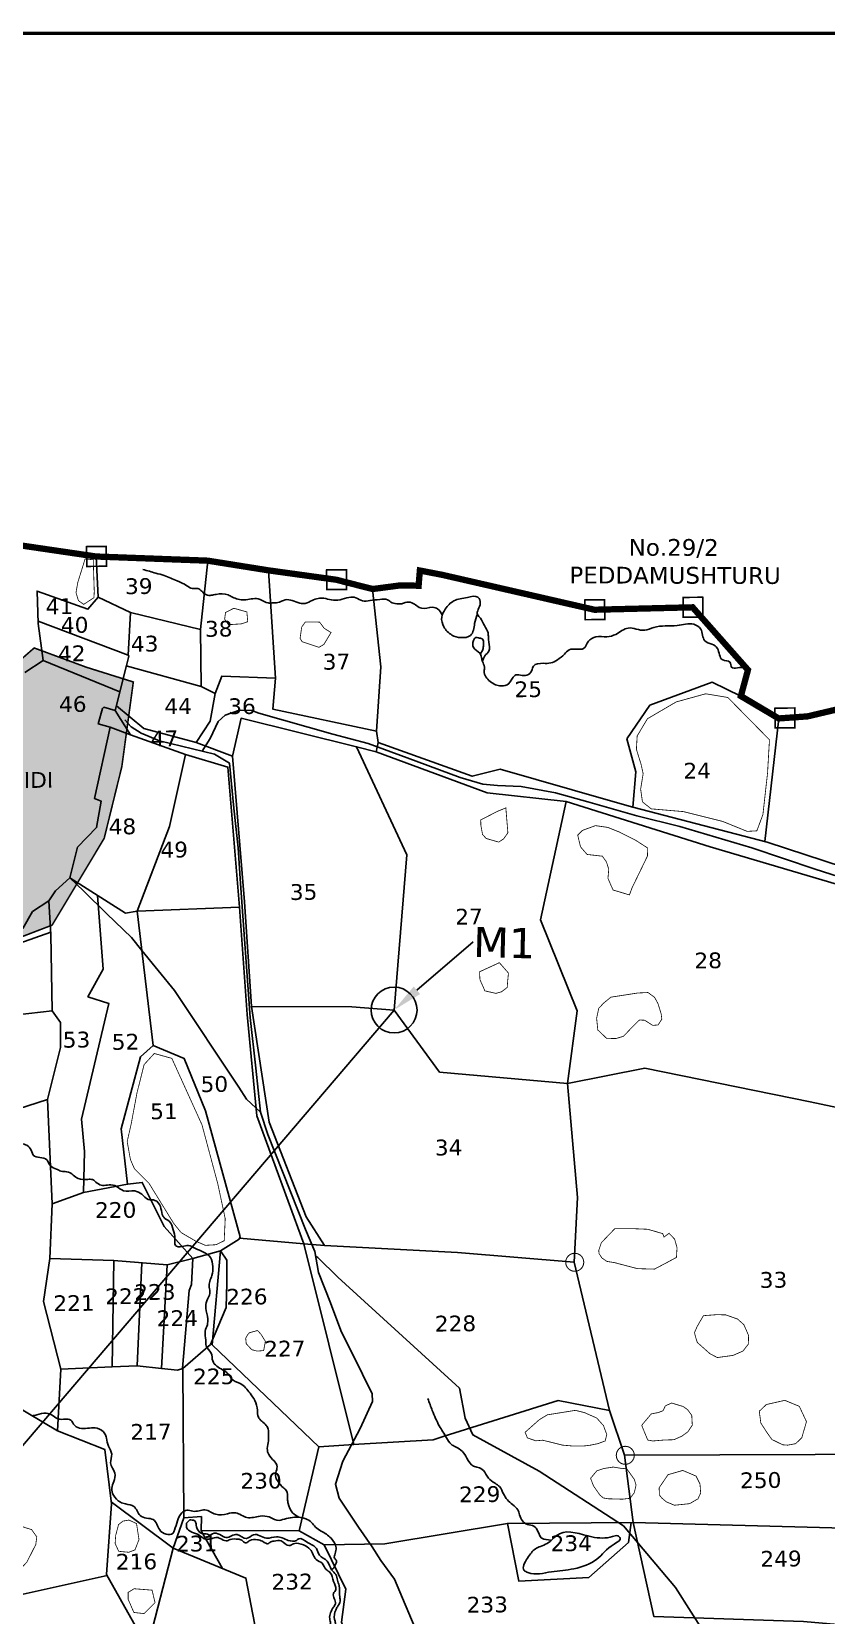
# Model space of a CAD drawing. Header units: inches. Extents: x 738765 to 747376, y 1643863 to 1647570.
# Drawn here: x 743760 to 744769, y 1645306 to 1647317 of the extents above; entities that cross this region are included whole.
import ezdxf
from ezdxf import colors
from ezdxf.entities.mleader import LeaderData, LeaderLine
from ezdxf.enums import TextEntityAlignment as Align
from ezdxf.math import Vec2, Vec3

# ---------------------------------------------------------------- set-up
doc = ezdxf.new("R2010")
doc.units = ezdxf.units.IN
doc.header["$MEASUREMENT"] = 0
doc.linetypes.add('ACAD_ISO02W100', pattern=[15, 12, -3])
doc.linetypes.add('DOT2', pattern=[0.125, 0, -0.125])
for name, color, linetype in [('HILLL', 17, 'Continuous'), ('PLOT', 7, 'Continuous'), ('PLOT NO', 7, 'Continuous'), ('ROADS', 6, 'Continuous'), ('TANKS-STREAM', 4, 'Continuous'), ('VILLAGE', 30, 'Continuous'), ('VILLAGE BOUNDRY', 5, 'Continuous'), ('VILLAGE STONES', 240, 'Continuous')]:
    doc.layers.add(name, color=color, linetype=linetype)
doc.styles.get("Standard").update_dxf_attribs({"font": 'verdana.ttf'})

msp = doc.modelspace()

# ---------------------------------------------------------------- hatches: boundary and pattern name
at = {"layer": 'VILLAGE', "linetype": 'Continuous'}
h = msp.add_hatch(dxfattribs=at)
h.set_pattern_fill('SACNCR', color=256, scale=45.0944824, angle=1.53031993, style=0)
h.paths.add_polyline_path([(743618.1, 1646406.6), (743631.8, 1646245.8), (743669.8, 1646193.4), (743735.3, 1646162.7), (743786.1, 1646182.2), (743852.2, 1646292.4), (743874.6, 1646383.4), (743889.2, 1646490.9), (743829.3, 1646509.7), (743763.3, 1646534.1), (743676.2, 1646458.3)])
h.paths.add_polyline_path([(743679.7, 1646350), (743796.2, 1646351.2), (743795.8, 1646382.5), (743679.4, 1646381.3)], flags=24)
at = {"layer": 'VILLAGE STONES'}
h = msp.add_hatch(color=256, dxfattribs=at)
edge = h.paths.add_edge_path(flags=16)
edge.add_arc((744449.8, 1645754.1), 10.8, 0.6075, 360.6075)
edge = h.paths.add_edge_path()
edge.add_arc((744449.8, 1645754.1), 12.1, 0.6075, 360.6075)
h = msp.add_hatch(color=256, dxfattribs=at)
edge = h.paths.add_edge_path(flags=16)
edge.add_arc((744514, 1645509), 10.8, 0.6075, 360.6075)
edge = h.paths.add_edge_path()
edge.add_arc((744514, 1645509), 12.1, 0.6075, 360.6075)

# ---------------------------------------------------------------- linework, layer by layer
at = {"layer": 'HILLL', "linetype": 'DOT2', "const_width": 1}
for points in [[(743816.4, 1646604.5), (743819.4, 1646594.3), (743826.1, 1646589.4), (743839.2, 1646597.9), (743839.6, 1646605.7), (743838.5, 1646638.4), (743838.3, 1646646.1), (743827.9, 1646647.1), (743824, 1646634.4), (743818.7, 1646617.4), (743816.4, 1646604.5)], [(744019.7, 1646583.7), (744033.4, 1646579.8), (744034.5, 1646567.4), (744026.5, 1646564.7), (744010, 1646563.6), (744005.2, 1646570.6), (744006.3, 1646579.1), (744016.6, 1646584.4), (744019.7, 1646583.7)], [(744103, 1646560.6), (744107.6, 1646567), (744125.8, 1646566.9), (744131.7, 1646559), (744140.3, 1646553.7), (744131.2, 1646538.5), (744124.9, 1646534.9), (744103.6, 1646542), (744101, 1646546.2), (744103, 1646560.6)], [(744534.1, 1646386.2), (744536.7, 1646374.4), (744533.5, 1646354.9), (744535.8, 1646338.7), (744546.9, 1646329.8), (744587.8, 1646326.3), (744637.8, 1646313.8), (744668.8, 1646301.2), (744681.1, 1646301.9), (744688.8, 1646322.6), (744694.7, 1646375.6), (744697.1, 1646417.5), (744644.2, 1646471.2), (744616.1, 1646475.9), (744588.6, 1646468.3), (744578.7, 1646465.6), (744542.1, 1646444.2), (744529.1, 1646422.3), (744528.1, 1646405.4), (744534.1, 1646386.2)], [(744330.4, 1646315.7), (744351.3, 1646326.5), (744362.3, 1646331), (744364.9, 1646299.4), (744359.5, 1646291.7), (744353.2, 1646287.6), (744337.3, 1646292.2), (744332.7, 1646297.3), (744330.6, 1646308.8), (744330.4, 1646315.7)], [(744484.8, 1646269.7), (744465.5, 1646271.9), (744457.1, 1646281.6), (744453.6, 1646296.4), (744459.5, 1646302.4), (744476.1, 1646308.5), (744491.6, 1646306.3), (744506.8, 1646300.2), (744526.5, 1646290.3), (744542.4, 1646280.1), (744542.2, 1646270), (744522.4, 1646229.1), (744519.3, 1646220.5), (744498.4, 1646226.8), (744492, 1646241.6), (744493, 1646253.1), (744490, 1646262.6), (744484.8, 1646269.7)], [(744329.4, 1646113), (744328.9, 1646122.9), (744354.1, 1646134.5), (744365.6, 1646121.3), (744364.6, 1646110.7), (744364, 1646103), (744364, 1646103), (744356.9, 1646097.6), (744349.7, 1646095.5), (744335.7, 1646098.7), (744329.4, 1646113)], [(744495.7, 1646090.7), (744518.3, 1646094.2), (744529.9, 1646096), (744542.8, 1646096.6), (744551.2, 1646090.5), (744555.6, 1646082.4), (744559.6, 1646069.3), (744560.4, 1646062.8), (744555.7, 1646055.4), (744548.9, 1646054.9), (744538.6, 1646061.4), (744532, 1646061.7), (744524.3, 1646054.3), (744511.7, 1646041), (744502.1, 1646038.2), (744490.6, 1646038.1), (744479.1, 1646049.1), (744477.6, 1646063.8), (744480.2, 1646076.4), (744485.9, 1646082.6), (744495.7, 1646090.7)], [(744004.6, 1645781.4), (744005.9, 1645809.5), (743996.5, 1645853.6), (743976.4, 1645928.6), (743938.1, 1646013), (743915.8, 1646019.2), (743902.9, 1646005.1), (743893.8, 1645969), (743886.5, 1645929.8), (743881.4, 1645907.4), (743885.5, 1645884.6), (743890.7, 1645872.6), (743909.1, 1645854.4), (743931.3, 1645818.3), (743940.7, 1645803.1), (743950, 1645791.7), (743969.4, 1645780.4), (743980.8, 1645775.6), (743994.1, 1645776.4), (744004.6, 1645781.4)], [(744483.6, 1645779), (744500.6, 1645796.7), (744521.1, 1645796.9), (744542.5, 1645796), (744561.5, 1645790.5), (744563.2, 1645786.1), (744569.6, 1645790.9), (744576.7, 1645783.4), (744579.7, 1645772.7), (744579, 1645760.3), (744566.4, 1645753.5), (744551, 1645745.4), (744529.5, 1645746), (744508.9, 1645751.4), (744500.1, 1645753.7), (744490.6, 1645755.2), (744484.3, 1645759.6), (744480.7, 1645765.1), (744480.3, 1645769.1), (744483.6, 1645779)], [(744605.4, 1645672.8), (744613.2, 1645686.3), (744630.3, 1645687.6), (744641.6, 1645687.3), (744656.6, 1645682), (744664.6, 1645674.9), (744670.6, 1645661.1), (744670.3, 1645650.2), (744663.5, 1645641.4), (744650.9, 1645635.9), (744630.9, 1645633.1), (744621.4, 1645638.1), (744609.3, 1645648.9), (744605.5, 1645652.2), (744603.2, 1645659.3), (744601.9, 1645664.9), (744605.4, 1645672.8)], [(744036.6, 1645664.6), (744047, 1645667.5), (744051.6, 1645662.3), (744056.9, 1645653.7), (744055.6, 1645646.7), (744054.7, 1645642), (744046.6, 1645641.3), (744039.6, 1645643.1), (744032.6, 1645650.7), (744031.9, 1645657.6), (744034.3, 1645662), (744036.6, 1645664.6)], [(744386.8, 1645538.3), (744405, 1645554.4), (744415, 1645560.4), (744450.7, 1645566.1), (744462.5, 1645563.1), (744477.8, 1645556.3), (744486.3, 1645546.7), (744490.5, 1645535.3), (744488.5, 1645527.3), (744488.5, 1645527.3), (744479.2, 1645523.8), (744469.9, 1645521.9), (744460.9, 1645520.8), (744448.7, 1645520.7), (744434.5, 1645521.9), (744423.7, 1645524.6), (744408.9, 1645528.2), (744400.4, 1645527.4), (744389.7, 1645531.1), (744386.8, 1645538.3)], [(744536.6, 1645542.7), (744542.5, 1645528.4), (744548.9, 1645527.2), (744563, 1645528.4), (744575.7, 1645528.8), (744586, 1645533.4), (744593.6, 1645539), (744599.1, 1645547.3), (744598.4, 1645559.8), (744593, 1645567.1), (744587.4, 1645571), (744572.8, 1645575.4), (744564.9, 1645571.8), (744562, 1645565.7), (744556, 1645563.3), (744547, 1645561.6), (744534.9, 1645547.2), (744536.6, 1645542.7)], [(744730.5, 1645523.8), (744738.2, 1645531.4), (744744.1, 1645551.7), (744735, 1645571.2), (744716.6, 1645578.8), (744693.2, 1645573.5), (744684.2, 1645565), (744686.1, 1645550.1), (744693.8, 1645538.1), (744700.2, 1645529.1), (744713.8, 1645522.4), (744720.2, 1645521.9), (744730.5, 1645523.8)], [(744469.9, 1645479.8), (744477.9, 1645489.3), (744486.5, 1645492.2), (744498.7, 1645494.1), (744510.8, 1645492.1), (744515.3, 1645492.7), (744525.5, 1645478.4), (744527.7, 1645471.2), (744525.4, 1645461.4), (744520.1, 1645454.4), (744510.5, 1645453.3), (744492.8, 1645453.8), (744486.2, 1645454.8), (744482, 1645458.2), (744473.6, 1645470.2), (744472.1, 1645474.1), (744469.9, 1645479.8)], [(744557, 1645467.8), (744568.3, 1645484.4), (744587, 1645489.8), (744603.9, 1645482.6), (744608.9, 1645472.6), (744609.7, 1645461.2), (744606.4, 1645453.8), (744595.7, 1645447.6), (744576.4, 1645445.6), (744566, 1645450), (744560.7, 1645454.5), (744557.3, 1645458.6), (744557, 1645467.8)], [(743627.6, 1645436.7), (743627.2, 1645431.6), (743638.4, 1645413.8), (743671.1, 1645389.5), (743708.5, 1645354.5), (743713.5, 1645348.1), (743721.1, 1645346.7), (743735.5, 1645354.3), (743753.9, 1645373.2), (743765.3, 1645395.7), (743766.6, 1645405.4), (743760, 1645414.7), (743752.4, 1645417), (743741.2, 1645421.3), (743692.9, 1645420.9), (743671.2, 1645430.9), (743648.3, 1645442.7), (743642.9, 1645445.5), (743630.7, 1645445.5), (743627.6, 1645436.7)], [(743866.8, 1645407.3), (743870.4, 1645421), (743876.1, 1645425.5), (743883.7, 1645426.8), (743893.3, 1645422.3), (743896.4, 1645402), (743891.3, 1645389), (743883.5, 1645385.9), (743870.6, 1645387.1), (743866.1, 1645397.1), (743866.8, 1645407.3)], [(743889.9, 1645309.5), (743902.9, 1645308), (743916.8, 1645321.9), (743913, 1645337.8), (743890.2, 1645339.6), (743882.6, 1645335), (743882.7, 1645326), (743889.9, 1645309.5)]]:
    msp.add_lwpolyline(points, dxfattribs=at)
at = {"layer": 'PLOT', "color": 5, "const_width": 4.23}
msp.add_lwpolyline([(738766.6, 1647314.5), (747349.1, 1647314.5), (747349.1, 1643865.5), (738766.6, 1643865.5)], close=True, dxfattribs=at)
at = {"layer": 'PLOT', "color": 3}
msp.add_lwpolyline([(738766.6, 1647314.5), (747349.1, 1647314.5), (747349.1, 1643865.5), (738766.6, 1643865.5)], close=True, dxfattribs=at)
at = {"layer": 'PLOT'}
for points in [[(743841.9, 1646650.2), (743844.4, 1646598.6), (743831.6, 1646583.2), (743767, 1646606.4), (743768.3, 1646565.2), (743774.6, 1646518), (743751.5, 1646502.9)], [(743782, 1646212.9), (743790.4, 1646225.9), (743808.4, 1646242.2), (743818.4, 1646281.3), (743842.6, 1646306), (743848.5, 1646339.5), (743840, 1646342.8), (743859.7, 1646433.5), (743844.6, 1646437.6), (743849.9, 1646457.3), (743851.6, 1646458.8), (743866.3, 1646454.8), (743880.4, 1646511.7), (743883.7, 1646523.5), (743882.7, 1646524.9), (743885.5, 1646578.9), (743974.4, 1646557.6), (743983.8, 1646644.9)], [(744069.9, 1646495.6), (744060.9, 1646632.6)], [(744198.2, 1646428.6), (744203.6, 1646510.3), (744193.1, 1646608.9)], [(743885.5, 1646578.9), (743844.4, 1646598.6)], [(743882.7, 1646524.9), (743768.2, 1646568)], [(743974.4, 1646557.6), (743975.5, 1646485.1), (743880.3, 1646511.3)], [(743872.2, 1646478.3), (743774.6, 1646518)], [(744015, 1646396.8), (744026.1, 1646444.8), (744172.8, 1646408.6), (744197.4, 1646402.1), (744200.2, 1646413.9), (744198.2, 1646428.6), (744066.5, 1646456.2), (744069.9, 1646495.6), (744001.7, 1646498.3), (743993.2, 1646476.4)], [(744523.5, 1646331.8), (744527.6, 1646377), (744516, 1646418.8), (744545.3, 1646461.5), (744624.2, 1646490.5), (744660.8, 1646473)], [(743975.5, 1646485.1), (743993.2, 1646476.4), (743986.7, 1646441), (743968.8, 1646414), (743902.6, 1646431.7), (743867.7, 1646460.4)], [(743859.7, 1646433.5), (743885.8, 1646423.7), (743866.3, 1646454.8)], [(744691.1, 1646288.5), (744708.8, 1646444.6)], [(743885.8, 1646423.7), (743955.4, 1646399), (744009.3, 1646382.8), (744024.2, 1646205), (744033.8, 1646068.9), (744045.9, 1645940.2), (744105.6, 1645777.6), (744169.4, 1645522.8), (744124.8, 1645519.7), (743989.3, 1645649.3), (743999.7, 1645768.6), (744023.5, 1645783.6), (744025, 1645786.2), (743980.7, 1645946.5), (743953.8, 1646012.9), (743914.4, 1646029.4), (743894.1, 1646200), (743935.2, 1646307.3), (743955.4, 1646399)], [(744105.6, 1645777.6), (744132, 1645775.6), (744108.7, 1645812), (744061.9, 1645932.1), (744039.2, 1646078.7), (744030.4, 1646211.9), (744015, 1646396.8), (743968.8, 1646414)], [(744220.4, 1646074.4), (744236.7, 1646271.5), (744172.8, 1646408.6)], [(744200.2, 1646413.9), (744319.7, 1646371.3), (744355.3, 1646380), (744492.1, 1646340.9), (744523.5, 1646331.8), (744694.3, 1646287.7), (745009.7, 1646184.2)], [(744800.7, 1646228.6), (744621.7, 1646281.4), (744438.8, 1646339.1), (744338.7, 1646350.2), (744197.4, 1646402.1)], [(744132, 1645775.6), (744300.8, 1645766.3), (744449, 1645754.4), (744453.4, 1645836.3), (744440.6, 1645981), (744452.7, 1646073.4), (744406.3, 1646188.7), (744438.8, 1646339.1)], [(743894.1, 1646200), (743879.3, 1646197.4), (743808.4, 1646242.2)], [(743748.8, 1646178), (743761.3, 1646199.3), (743782, 1646212.9), (743784.6, 1646170.3), (743786.2, 1646073.4), (743796.5, 1646058.5), (743796.5, 1646026.7), (743780.3, 1645960.9), (743786.1, 1645828.5), (743783.1, 1645759.1), (743775.2, 1645704.3), (743797.1, 1645618.5), (743792.7, 1645540.2), (743852.8, 1645516.4), (743861.6, 1645447.2), (743855, 1645357.8), (743907.1, 1645264.9)], [(743825.9, 1645842.6), (743827.1, 1645894.7), (743823.2, 1645935.6), (743858.3, 1646082.6), (743831.6, 1646091.2), (743851, 1646126.2), (743843.9, 1646219.8)], [(744024.2, 1646205), (743894.1, 1646200)], [(743784.4, 1646173.4), (743607, 1646110.6)], [(743786.2, 1646073.4), (743711.5, 1646064.7), (743682.6, 1646059.3), (743684.6, 1646035.1), (743648.4, 1646033.6)], [(745207.7, 1645565.7), (744876.2, 1645510.6), (744883, 1645603.1), (744888.1, 1645690.3), (744911.9, 1645826), (744919.2, 1645865.5), (744872.6, 1645931.7), (744748.7, 1645957.7), (744538.7, 1646000.4), (744440.6, 1645981), (744278.1, 1645995.3), (744220.4, 1646074.4), (744166.8, 1646078.3), (744039.2, 1646078.7)], [(743786.1, 1645828.5), (743825.9, 1645842.6), (743882, 1645853.2), (743873.7, 1645923.4), (743898.3, 1646015.1), (743914.4, 1646029.4)], [(743642.1, 1645970.9), (743679.9, 1645928.4), (743780.3, 1645960.9)], [(743586.1, 1645896), (743656.6, 1645826.8), (743635.4, 1645633.7), (743792.7, 1645540.2)], [(743999.7, 1645768.6), (743964.8, 1645758.7), (743928.5, 1645799.4), (743900.6, 1645855.4), (743882, 1645853.2)], [(744105.6, 1645777.6), (744024.2, 1645784.9)], [(743964.8, 1645758.7), (743963.2, 1645726), (743960.1, 1645718.3), (743951.5, 1645619.7), (743952.2, 1645619.1), (743987.1, 1645649.9), (744007.2, 1645696.8), (744008, 1645727.7), (744007.8, 1645756.8), (743999.7, 1645768.6)], [(743783.1, 1645759.1), (743864.4, 1645756.4), (743932.3, 1645750.9), (743964.8, 1645758.7)], [(743862.3, 1645621.4), (743864.5, 1645756.3)], [(743900.1, 1645753.5), (743894.1, 1645622.5)], [(743925, 1645619.1), (743932.3, 1645750.9)], [(744449, 1645754.4), (744494.1, 1645566)], [(743951.9, 1645619.4), (743945.4, 1645617.2), (743925, 1645619.1), (743894.1, 1645622.5), (743862.3, 1645621.4), (743797.1, 1645618.5)], [(743939.6, 1645391.2), (743953.4, 1645429.8), (743952.2, 1645619.1)], [(744099.8, 1645413.2), (744131.7, 1645395.5), (744208.5, 1645396.5), (744364.3, 1645422.6), (744524, 1645423.9), (744513.2, 1645509.3), (744494.1, 1645566), (744428.8, 1645578.5), (744284, 1645533.3), (744270.2, 1645528.7), (744168.2, 1645522.7)], [(743422.4, 1645523.7), (743517.3, 1645448.1), (743620.8, 1645424.6), (743718.5, 1645326), (743855.8, 1645356.3)], [(743975.5, 1645413.2), (744054, 1645413.7), (744099.8, 1645413.2), (744124.8, 1645519.7)], [(744513.2, 1645509.3), (744876.2, 1645510.6)], [(744524, 1645423.9), (744918.7, 1645413.3), (744876.2, 1645510.6)], [(743939.6, 1645391.2), (743861.2, 1645450.1)], [(744002.3, 1645365.4), (743975.5, 1645413.2), (743975.6, 1645431.3), (743953.4, 1645429.8)], [(744521.4, 1645423.9), (744517.9, 1645398.4), (744467.7, 1645353.7), (744378.7, 1645349.4), (744364.3, 1645422.6)], [(744918.7, 1645413.3), (744920.4, 1645409.4), (744914.9, 1645282.7), (744740.5, 1645298), (744550.4, 1645304.2), (744524, 1645423.9)], [(743961.5, 1645253.5), (744049.8, 1645260.9), (744032.1, 1645353.1), (743939.6, 1645391.2), (743907.1, 1645264.9)], [(744132.1, 1645248.4), (744154.4, 1645295), (744153.6, 1645297.1), (744158.9, 1645339.2), (744131.7, 1645395.5)]]:
    msp.add_lwpolyline(points, dxfattribs=at)
at = {"layer": 'PLOT NO'}
for points in [[(743854.8, 1646663), (743855, 1646637.9), (743830, 1646637.6), (743829.7, 1646662.7), (743854.8, 1646663)], [(744159.8, 1646633.4), (744160.1, 1646608.4), (744135, 1646608.1), (744134.7, 1646633.2), (744159.8, 1646633.4)], [(744487.8, 1646595.3), (744488, 1646570.2), (744463, 1646570), (744462.7, 1646595), (744487.8, 1646595.3)], [(744612.3, 1646598.5), (744612.6, 1646573.4), (744587.5, 1646573.1), (744587.3, 1646598.2), (744612.3, 1646598.5)], [(744729.2, 1646457.9), (744729.4, 1646432.8), (744704.4, 1646432.6), (744704.1, 1646457.6), (744729.2, 1646457.9)]]:
    msp.add_lwpolyline(points, dxfattribs=at)
at = {"layer": 'ROADS'}
for points in [[(743976.7, 1646403.1), (743986.6, 1646419.3), (743996.8, 1646440.5), (744005.8, 1646448.6), (744023.9, 1646455.1), (744039.8, 1646454.7), (744048.4, 1646451.5), (744142.5, 1646424.6), (744187.3, 1646412.7), (744237.1, 1646394.4), (744304.3, 1646369.8), (744333.2, 1646361.1), (744351.9, 1646359.4), (744381.9, 1646358), (744425.4, 1646350.2), (744466.4, 1646338.6), (744528.8, 1646320.8), (744583.1, 1646307.6), (744674.6, 1646280.1), (744755, 1646253.3), (744804.4, 1646237.6)], [(744255.2, 1645270.7), (744231, 1645327.8), (744221, 1645351.6), (744203.5, 1645375.5), (744192.6, 1645393), (744175.1, 1645417.6), (744150.5, 1645454.7), (744145.8, 1645472.3), (744155.1, 1645501.4), (744177.2, 1645543.2), (744192.8, 1645577.3), (744192.5, 1645587), (744180.2, 1645612), (744152.7, 1645667.6), (744139.6, 1645702.4), (744124.4, 1645741.1), (744119.8, 1645767.7), (744108, 1645795.7), (744059.9, 1645916.4), (744050.5, 1645944.8), (744044.7, 1646000.4), (744037.5, 1646064.7), (744025.5, 1646235.1), (744022.3, 1646280.1), (744016.9, 1646330.5), (744011.3, 1646388), (743992.1, 1646399.4), (743922.3, 1646416.3), (743899.1, 1646425.8), (743886.4, 1646433.9), (743878.6, 1646442.7)], [(744050.5, 1645944.8), (744032.8, 1645961), (744023.1, 1645976.6), (743941.6, 1646099.3), (743900, 1646150.1), (743886.8, 1646166.4), (743855.7, 1646196.6), (743825.9, 1646225.5), (743808.4, 1646242.2)], [(744848.5, 1645065.3), (744757.8, 1645123.6), (744736, 1645128), (744705.8, 1645149.4), (744667.8, 1645188.7), (744637.5, 1645247.1), (744577.9, 1645341.3), (744511.7, 1645419.4), (744404.7, 1645488.7), (744320.2, 1645534.8), (744310.7, 1645556.3), (744303.3, 1645594.4), (744149.1, 1645735.4), (744123.6, 1645760.2), (744120.8, 1645761.7)]]:
    msp.add_lwpolyline(points, dxfattribs=at)
at = {"layer": 'TANKS-STREAM'}
for points in [[(744281.5, 1646575.9), (744275.7, 1646583.6), (744269.3, 1646585.7), (744255.4, 1646584.4), (744242.8, 1646591.5), (744234.6, 1646591.9), (744230.1, 1646590.1), (744225.9, 1646590.1), (744217.8, 1646591.5), (744212.2, 1646595.2), (744202.2, 1646595.6), (744189.9, 1646594.4), (744180.1, 1646593.8), (744171.7, 1646597.9), (744163.1, 1646598.2), (744151.7, 1646595.2), (744140.7, 1646595.1), (744131.3, 1646597.2), (744116.4, 1646594.4), (744107.5, 1646590.7), (744100.5, 1646591.1), (744082.1, 1646595.2), (744072.6, 1646591.6), (744066.9, 1646591.3), (744060.3, 1646591.2), (744050.4, 1646595.7), (744047.7, 1646596.5), (744030, 1646595.2), (744015, 1646598.7), (744009.6, 1646601.5), (743994.2, 1646602.1), (743988.2, 1646601), (743982, 1646601.5), (743976, 1646606.1), (743971, 1646609.5), (743963.9, 1646609.6), (743957.1, 1646613.1), (743944.8, 1646619.4), (743928.3, 1646626), (743917.9, 1646629.1), (743901.3, 1646633.7)], [(744332.7, 1646516.5), (744335.7, 1646524.1), (744340.7, 1646530.2), (744341.5, 1646535.4), (744340.1, 1646547.7), (744339.8, 1646553.1), (744335.1, 1646562.4), (744330, 1646572), (744326.3, 1646576.4), (744329.9, 1646590.9), (744326.9, 1646598.4), (744313.4, 1646598.3), (744296.4, 1646594), (744285.3, 1646583.3), (744280.9, 1646573.2), (744283.5, 1646560.9), (744293.8, 1646550.5), (744305.2, 1646547.2), (744317.6, 1646550.1), (744322.7, 1646565), (744326.1, 1646576.9)], [(744666.7, 1646509.6), (744656.3, 1646508.8), (744649, 1646509.6), (744646.8, 1646516.1), (744637.8, 1646518.9), (744630.9, 1646533.6), (744624, 1646538.9), (744614.9, 1646543.3), (744609.8, 1646558.1), (744601.2, 1646564.1), (744579.9, 1646562.5), (744550.1, 1646560.2), (744538.4, 1646556.5), (744517.7, 1646559.4), (744501.9, 1646551.3), (744490.7, 1646548.4), (744476.7, 1646548.1), (744467.1, 1646542.5), (744461.1, 1646533.4), (744452.4, 1646532.6), (744442.7, 1646531.6), (744436.6, 1646526.3), (744427.9, 1646518.9), (744419.4, 1646515), (744409.7, 1646514.6), (744397.4, 1646511.1), (744395.2, 1646505.4), (744389.1, 1646499.5), (744373.6, 1646499.2), (744365.8, 1646488.5), (744356.6, 1646485.8), (744342.3, 1646491.6), (744334.7, 1646504.6), (744335.2, 1646509.9), (744332.6, 1646516.8), (744331.4, 1646522.1), (744329.3, 1646527.3), (744321.1, 1646534.7), (744321.2, 1646543.5), (744323.1, 1646546.7), (744329, 1646546.7), (744332.8, 1646545.2), (744334.1, 1646539.6), (744333.3, 1646533.4), (744331.4, 1646528.6), (744329.8, 1646526.1)], [(743611.8, 1646159.1), (743625.8, 1646160.4), (743630, 1646152.7), (743627, 1646141.7), (743621.6, 1646126.4), (743618.8, 1646116.2), (743616.8, 1646110), (743620.2, 1646102.6), (743617.7, 1646094.8), (743620.4, 1646078.4), (743620, 1646065.5), (743625.4, 1646054.6), (743631.1, 1646051.2), (743639.6, 1646050.9), (743650.5, 1646044.4), (743656, 1646033.9), (743655.8, 1646026.7), (743653.9, 1646017.5), (743656.6, 1646005.5), (743654.2, 1645994.5), (743655.5, 1645986.7), (743659.5, 1645982.5), (743662, 1645973.3), (743666.1, 1645965.6), (743672.9, 1645959.5), (743675.4, 1645955), (743679.8, 1645946), (743689.5, 1645938.2), (743697.1, 1645927.6), (743707.1, 1645920.8), (743714, 1645919), (743721, 1645918.2), (743728, 1645913.8), (743735.7, 1645907.8), (743744.5, 1645904.9), (743752.3, 1645903.4), (743758.2, 1645898.7), (743762.2, 1645890.2), (743770.6, 1645887), (743779.3, 1645884.2), (743784, 1645876.4), (743791.6, 1645872.5), (743797.5, 1645869.7), (743804.5, 1645869.1), (743812.9, 1645864.8), (743819.3, 1645860.4), (743831.3, 1645859.4), (743837.4, 1645859), (743843.1, 1645854.7), (743850.3, 1645851.5), (743858.4, 1645852.5), (743867.8, 1645850.5), (743876.7, 1645845), (743891, 1645844.7), (743900, 1645840.4), (743908.2, 1645834), (743916.7, 1645832.7), (743923.5, 1645825), (743926, 1645814.6), (743927.8, 1645811.3), (743934.9, 1645806.1), (743939.9, 1645795.4), (743942.1, 1645784.2), (743942.6, 1645775.6), (743951.2, 1645774), (743959.1, 1645775.4), (743968, 1645771.8), (743978.2, 1645766.9), (743987.4, 1645760.1), (743990, 1645748.9), (743989.1, 1645737.4), (743986.3, 1645729.8), (743985.7, 1645722.3), (743986.3, 1645714.8), (743982.5, 1645705), (743981.1, 1645695.9), (743983.8, 1645682), (743983.2, 1645674.8), (743980.5, 1645666.6), (743981.2, 1645655), (743981.8, 1645647.9), (743988, 1645638.8), (743990.1, 1645628.8), (744002.6, 1645617.5), (744011.9, 1645609.8), (744013.6, 1645606.6), (744024.9, 1645600.1), (744037.4, 1645587.9), (744043.4, 1645578.6), (744046.8, 1645566.2), (744048, 1645557.6), (744057.9, 1645547), (744060.5, 1645542.2), (744060.8, 1645535.6), (744061, 1645527.5), (744059.3, 1645517.6), (744061.2, 1645509.9), (744067.9, 1645501.9), (744071.5, 1645496.3), (744070.8, 1645489), (744070, 1645481.2), (744074.4, 1645473.8), (744079.3, 1645468.3), (744083.5, 1645464.4), (744085.1, 1645453.5), (744085.8, 1645447.9), (744091.5, 1645436.1), (744099.5, 1645430.3)], [(742452, 1645672.5), (742462.8, 1645672.8), (742477.4, 1645677.6), (742487.2, 1645674.8), (742497.3, 1645678.8), (742508.3, 1645676.3), (742523.6, 1645678.9), (742537.3, 1645674.6), (742553.4, 1645676.3), (742564.6, 1645670.7), (742578, 1645668.6), (742589.7, 1645659.1), (742593.5, 1645651.8), (742600.1, 1645648.5), (742608, 1645637), (742614.2, 1645625.1), (742626.2, 1645616.7), (742632.4, 1645602.6), (742641.5, 1645599.2), (742650.3, 1645596.8), (742655.6, 1645595.1), (742661.8, 1645586.6), (742676.7, 1645585.5), (742686, 1645577.6), (742694.6, 1645571.1), (742703.6, 1645570.8), (742710.1, 1645569.3), (742721.8, 1645558), (742739, 1645554.7), (742745.9, 1645546), (742749.7, 1645538.5), (742758.6, 1645534.8), (742765, 1645532.8), (742773.4, 1645524), (742781.3, 1645519.4), (742789.8, 1645515.1), (742795.7, 1645513.7), (742801.6, 1645504.1), (742804.8, 1645495.7), (742813.1, 1645490.9), (742818.6, 1645488.7), (742825.8, 1645481.5), (742830.6, 1645476.4), (742838.7, 1645473.8), (742848.8, 1645467.5), (742854.5, 1645464.3), (742859.8, 1645462.9), (742869.8, 1645453.5), (742876, 1645446.1), (742889.5, 1645440.9), (742898.1, 1645432.7), (742904.3, 1645427.6), (742916, 1645424.3), (742923.9, 1645416.5), (742930.6, 1645408.9), (742942.3, 1645404.4), (742951.5, 1645398.3), (742955.8, 1645391.2), (742960.2, 1645386.7), (742972.6, 1645382.5), (742976.8, 1645374.2), (742991.9, 1645362.2), (742997, 1645355.7), (743004.2, 1645348.9), (743007.9, 1645341.7), (743009.2, 1645336.2), (743013.7, 1645331.4), (743015.7, 1645324.8), (743018.2, 1645321), (743017.4, 1645313.7), (743018.3, 1645308.4), (743023.5, 1645299.7), (743032.4, 1645297), (743039.9, 1645292.7), (743045.8, 1645285.7), (743050.3, 1645282.3), (743055.3, 1645282.2), (743062.4, 1645277.8), (743067.5, 1645274.5), (743072.3, 1645275.2), (743079.3, 1645272.5), (743086.9, 1645268), (743089.6, 1645264.6), (743097.9, 1645263.4), (743107.5, 1645262.6), (743116.4, 1645258.5), (743126.9, 1645257.8), (743133.6, 1645257.7), (743139.3, 1645254), (743142.9, 1645253.3), (743148.4, 1645253.9), (743157.8, 1645254.9), (743165.9, 1645252.4), (743169.7, 1645248.6), (743177.7, 1645248.6), (743187.7, 1645249.5), (743196.7, 1645246.2), (743201.2, 1645244.7), (743206.8, 1645246.7), (743213.3, 1645243.9), (743217.8, 1645240.8), (743224.2, 1645241.1), (743225.9, 1645243.6), (743222.1, 1645259.4), (743221.7, 1645270.1), (743224.8, 1645277.6), (743227.5, 1645279.3), (743237.3, 1645275.6), (743266.7, 1645258.7), (743279.9, 1645248.5), (743292.5, 1645242.1), (743302.5, 1645241.1), (743319, 1645231.2), (743334, 1645218.4), (743344.7, 1645212.1), (743351.7, 1645211.7), (743358.2, 1645213.1), (743367.2, 1645212.9), (743373.5, 1645210.9), (743379.5, 1645211.8), (743385.6, 1645217.7), (743389.4, 1645218.8), (743400.1, 1645219.3), (743408.8, 1645221.8), (743413.5, 1645224.6), (743417.7, 1645227.5), (743423.3, 1645229.1), (743428, 1645229.9), (743436.8, 1645228.3), (743441.3, 1645227.2), (743447.1, 1645228.6), (743449.8, 1645230.4), (743457.6, 1645229.7), (743465.9, 1645232.3), (743474.1, 1645233.9), (743484.8, 1645232.8), (743489.9, 1645234.1), (743494.7, 1645238.7), (743501.4, 1645240), (743508.4, 1645237.8), (743515.7, 1645240.1), (743524.3, 1645240.5), (743528.5, 1645240), (743534, 1645242.3), (743540.4, 1645246.2), (743548.3, 1645248.4), (743555.6, 1645247.4), (743558.5, 1645247.1), (743566.3, 1645251), (743573.6, 1645253.6), (743578.6, 1645253), (743585.1, 1645256), (743597.2, 1645259.8), (743602.3, 1645259.8), (743611.1, 1645263.4), (743616.5, 1645268.3), (743620.9, 1645270.6), (743628.9, 1645269.8), (743635.5, 1645271.4), (743638.3, 1645273.4), (743647.9, 1645276.8), (743656.9, 1645274.6), (743666.3, 1645277.7), (743671.6, 1645278.8), (743684.9, 1645271.9), (743689.3, 1645268), (743693.4, 1645264.8), (743699.8, 1645263.3), (743705.5, 1645259), (743709.6, 1645253.3), (743713.9, 1645248.8), (743718.1, 1645246.5), (743722.4, 1645245.5), (743727.8, 1645241.9), (743731.5, 1645237.4), (743736.8, 1645233.9), (743740.3, 1645222.6), (743747.3, 1645217.8), (743755.4, 1645211.5), (743760.5, 1645202.4), (743766, 1645198.8), (743773, 1645195.8), (743779.2, 1645189.6), (743784.2, 1645184.1), (743790.5, 1645180.7), (743798.7, 1645180.1), (743804.8, 1645175.6), (743807.5, 1645172.6), (743811.5, 1645169.7), (743813.9, 1645165.8), (743820.3, 1645165.1), (743825.5, 1645163.7), (743834.3, 1645160.7), (743836.9, 1645159.3), (743844.6, 1645154.1), (743851.8, 1645151.6), (743860.4, 1645152.3), (743863.2, 1645154), (743866.4, 1645154.4), (743877.8, 1645150.1), (743885.1, 1645151.6), (743890.4, 1645153.5), (743894.9, 1645154.8), (743902.2, 1645153.7), (743904.7, 1645151.6), (743909.2, 1645151.4), (743913.3, 1645152.1), (743915.9, 1645153.3), (743919.4, 1645155.1), (743927.6, 1645157.6), (743935.9, 1645156.7), (743939.3, 1645155.7), (743945.6, 1645153.9), (743948.9, 1645152.8), (743955.7, 1645155.4), (743961.6, 1645158), (743971.3, 1645155.4), (743976.7, 1645156.2), (743986.8, 1645155.5), (743996.1, 1645150.8), (744003.2, 1645150.3), (744009.3, 1645148.6), (744013.8, 1645142.8), (744020.1, 1645134.3), (744024.7, 1645129.4), (744032.8, 1645120.9), (744042.2, 1645114.7), (744050.3, 1645115.7), (744055.8, 1645115.9), (744061.3, 1645110.9), (744074.7, 1645107), (744077.6, 1645107), (744083.6, 1645106.1), (744086.6, 1645104.9), (744098.3, 1645098.5), (744104.2, 1645096.3), (744115, 1645094), (744119.7, 1645091.3), (744124.4, 1645088.2), (744126.7, 1645085.3), (744131.5, 1645083.9), (744141.2, 1645080.4), (744152.5, 1645072), (744157.9, 1645070.6), (744164.4, 1645069.5), (744167.3, 1645068.1), (744175.2, 1645063), (744182.8, 1645064.3), (744186, 1645064.8), (744196.1, 1645061.8), (744199.6, 1645060.9), (744206.5, 1645061.5), (744214.8, 1645058.2), (744219.2, 1645059.7), (744230.3, 1645059.1), (744233.6, 1645057.5), (744236.7, 1645056.9), (744239.9, 1645057.8), (744246.8, 1645056), (744250.4, 1645054), (744257.5, 1645055.1), (744261.4, 1645055.8), (744265.9, 1645053.6), (744271.7, 1645053.3), (744297.1, 1645042.2), (744303, 1645044.9), (744318.7, 1645040.2), (744329.2, 1645042.2), (744335.5, 1645040.1), (744340.4, 1645037.3), (744345.5, 1645035.3), (744352.9, 1645035.5), (744357.1, 1645037.4), (744362.3, 1645037.6), (744368.2, 1645035.4), (744373.9, 1645037), (744378.6, 1645036.4), (744380.4, 1645037.1), (744385.9, 1645034.6), (744391.1, 1645032.5), (744396.9, 1645032.2), (744401.3, 1645032.7), (744405.7, 1645032.9), (744409.7, 1645030.9), (744415.2, 1645027.6), (744422.1, 1645025.7), (744427.9, 1645024.4), (744433.6, 1645023.4), (744441.5, 1645026.3), (744450.6, 1645029.1), (744454.1, 1645027), (744462.4, 1645024.1), (744466.9, 1645026.3), (744472.4, 1645027.4), (744478.8, 1645029), (744481.9, 1645028.5), (744489.9, 1645031.7), (744496.3, 1645030.3), (744499, 1645028.3), (744505.7, 1645018), (744505.5, 1645012.1), (744504.9, 1645009.5), (744504.5, 1645005.9), (744504.8, 1645003.7), (744506.1, 1645000.7), (744507.4, 1644998.2), (744510.6, 1644993.8), (744508.8, 1644984.8), (744507.5, 1644980.7), (744505.9, 1644978.5), (744504.7, 1644977.3), (744503.4, 1644975.1), (744503.4, 1644973.2), (744504.3, 1644969.2), (744508.2, 1644957.5), (744508.4, 1644955.6), (744507.6, 1644951.4), (744506.6, 1644943.5), (744504, 1644940.8), (744503, 1644936.8), (744502.7, 1644932.4), (744508.4, 1644925.7), (744509, 1644914.6), (744509.7, 1644907), (744508.2, 1644901.5), (744506, 1644898.6), (744503.5, 1644895.6), (744500.1, 1644888.9), (744499.2, 1644877.4), (744500.2, 1644874.2), (744499.2, 1644869.4), (744498.6, 1644865.1), (744493.2, 1644857.3), (744490.4, 1644852.6), (744491.7, 1644846.7), (744491.6, 1644836.6), (744487.3, 1644831.5), (744487.2, 1644825.8), (744486.3, 1644819.3), (744486.7, 1644816.2), (744485.3, 1644804.6), (744484.6, 1644799.6), (744482, 1644792.9), (744482.1, 1644787.5), (744481.1, 1644781.3), (744480.4, 1644776.6), (744480.6, 1644774.7), (744480.9, 1644772.3), (744480.9, 1644771.1)], [(744419.4, 1645400.6), (744430.5, 1645409.4), (744471.7, 1645405.5), (744497.9, 1645405.9), (744504.6, 1645406.7), (744507.5, 1645404), (744499.9, 1645396.3), (744477.9, 1645377.2), (744448.8, 1645364.9), (744420.3, 1645361.1), (744390.1, 1645360.2), (744385.6, 1645362.9), (744389.9, 1645378.6), (744399.8, 1645390.2), (744414.9, 1645397.2), (744419.5, 1645400.8), (744410.4, 1645402.6), (744402.7, 1645413.3), (744398, 1645419), (744389.7, 1645421.1), (744379.7, 1645433.3), (744377.7, 1645439.7), (744370.7, 1645446.4), (744359.4, 1645459.9), (744354.3, 1645469.2), (744348.6, 1645473.5), (744340.1, 1645480), (744333.8, 1645489.7), (744327.1, 1645493.6), (744321.3, 1645495.3), (744312.7, 1645505.5), (744307.1, 1645514), (744298.3, 1645519.8), (744292.8, 1645523), (744286.9, 1645531.3), (744277.8, 1645546.4), (744268.9, 1645565.8), (744263.2, 1645581)], [(744140.9, 1645363.9), (744142.5, 1645364.9), (744146.5, 1645371.3), (744147.1, 1645375), (744144.8, 1645378.5), (744145.4, 1645384.2), (744146.8, 1645391.6), (744140.4, 1645403.7), (744127.8, 1645412.8), (744120.4, 1645417.9), (744115.6, 1645423.9), (744099, 1645430.3), (744078.6, 1645427.3), (744074.9, 1645426.3), (744061.9, 1645430.7), (744050.2, 1645431.7), (744033.4, 1645430.1), (744019.3, 1645436), (744008.6, 1645434.8), (743993.8, 1645434.2), (743980.2, 1645439.6), (743964.9, 1645437.9), (743957, 1645439.3), (743950.9, 1645436), (743945.3, 1645425.8), (743941.6, 1645414.1), (743939.6, 1645410), (743930.8, 1645408.9), (743922.7, 1645414.2), (743914.6, 1645427.3), (743906.1, 1645429.3), (743897.8, 1645432.6), (743889.9, 1645444.1), (743879.4, 1645447.2), (743872.8, 1645449.5), (743863.9, 1645458.6), (743861.8, 1645467.1), (743864.3, 1645475.8), (743865.7, 1645486.2), (743860.3, 1645499.3), (743861.8, 1645510.5), (743857.6, 1645520.6), (743855.2, 1645530.9), (743853.2, 1645536.4), (743843.3, 1645543.3), (743823.3, 1645543.1), (743814.7, 1645546.7), (743809.8, 1645553.6), (743794.5, 1645555), (743787.4, 1645559), (743778.5, 1645562.7), (743766.6, 1645560.3), (743761, 1645559.1)], [(744292.1, 1645061.9), (744291.1, 1645065.9), (744286.7, 1645068.7), (744285.2, 1645073.6), (744277.6, 1645077.7), (744267.4, 1645094), (744259.7, 1645094.3), (744251.4, 1645100.7), (744247.1, 1645115.9), (744248.1, 1645132.3), (744238.6, 1645143.5), (744234.4, 1645158.6), (744224.8, 1645169.4), (744220.1, 1645170.2), (744211.1, 1645182.2), (744205.2, 1645190.4), (744195.8, 1645191.9), (744187.8, 1645201), (744186, 1645206.4), (744162.8, 1645220), (744159.1, 1645230.3), (744156.5, 1645242.9), (744148.4, 1645251.5), (744135.8, 1645251.4), (744127, 1645253), (744121.1, 1645263.6), (744130.7, 1645275.4), (744137.6, 1645290.2), (744139.6, 1645295.4), (744138.6, 1645301.8), (744143.4, 1645316), (744145.8, 1645320.6), (744143.4, 1645333.4), (744146.4, 1645338.8), (744143.3, 1645348.8), (744139.4, 1645360), (744134, 1645364.1), (744128.9, 1645371.9), (744121.4, 1645376.7), (744114, 1645389.5), (744105.3, 1645395.2), (744092.8, 1645396.7), (744087.1, 1645394.3), (744076.9, 1645400.3), (744067.9, 1645400.2), (744062.5, 1645398.5), (744061, 1645397), (744053.1, 1645399.8), (744046.7, 1645401.8), (744037.2, 1645400.9), (744033.9, 1645398.5), (744031.5, 1645397.7), (744026.8, 1645401.3), (744022.2, 1645402.5), (744012.2, 1645402), (744007, 1645400.4), (743999.6, 1645403.4), (743994, 1645404.7), (743990.3, 1645403.8), (743986.3, 1645402.8), (743981.6, 1645402.4), (743972.8, 1645407.6), (743956.9, 1645417.4), (743957.8, 1645424.1), (743958.9, 1645425.1), (743960.3, 1645426.3), (743961.1, 1645426.9), (743963.9, 1645426.8), (743967.2, 1645426), (743968.9, 1645422), (743969.5, 1645418.4), (743976.1, 1645409.6), (743983.4, 1645409), (743986.8, 1645407.6), (743989.7, 1645409.5), (743999.1, 1645408.3), (744007, 1645404.5), (744021.1, 1645408.5), (744032.9, 1645403.3), (744042, 1645408.2), (744058.4, 1645403.8), (744071.1, 1645405.6), (744086, 1645401), (744096.4, 1645401), (744099.3, 1645403), (744110.2, 1645398.4), (744121.7, 1645390.5), (744125.5, 1645382.2), (744135.5, 1645374.6), (744141, 1645363.7), (744146.5, 1645357.5), (744148.5, 1645350.4), (744150.5, 1645343.5), (744151.3, 1645329), (744151.9, 1645323.8), (744148.4, 1645316.6), (744146.2, 1645312.5), (744144.7, 1645300.7), (744145.9, 1645296), (744143.6, 1645287.7), (744139.5, 1645283.4), (744137.6, 1645276.8), (744136.3, 1645272.9), (744132, 1645268.2), (744127.6, 1645262.7), (744129.6, 1645256.6), (744139.7, 1645256.6), (744147.4, 1645257.5), (744152.8, 1645254.8), (744158.7, 1645248), (744162, 1645238.4), (744164.3, 1645231.5), (744170.3, 1645224.2), (744179.4, 1645221.8), (744185.3, 1645214.8), (744189.8, 1645208.5), (744198.6, 1645198.8), (744209.9, 1645190.8), (744214.6, 1645188.5), (744215.5, 1645186.5), (744219, 1645180.4), (744231.8, 1645172), (744236.8, 1645164), (744241.1, 1645154.6), (744244.5, 1645149.1), (744247.8, 1645145.2), (744253.2, 1645137.3), (744254.9, 1645128.9), (744255, 1645124.3), (744253.6, 1645114.6), (744254.7, 1645110.8), (744258, 1645105.3), (744261.5, 1645101.1), (744271.5, 1645094.8), (744276.5, 1645090.8), (744281.3, 1645085.1), (744285.2, 1645077.8), (744290.2, 1645075.3), (744295.4, 1645068.6), (744304.2, 1645066.8), (744307.8, 1645070.3), (744309.6, 1645083.6), (744319.6, 1645090.2), (744322.4, 1645100.1), (744328.5, 1645103.6), (744337.8, 1645103.8), (744342.3, 1645101.1), (744345.7, 1645099.4), (744352.4, 1645092.9), (744358.6, 1645092.8), (744363.3, 1645088.5), (744366.8, 1645086.3), (744371.2, 1645085.7), (744377.4, 1645084.4), (744382, 1645083.6), (744387.4, 1645084.9), (744390.2, 1645085.1), (744397.2, 1645083.1), (744408.9, 1645088.3), (744413.2, 1645089.2), (744419.7, 1645087.6), (744423.7, 1645086.4), (744428.6, 1645089.5), (744434.2, 1645090.6), (744446.5, 1645088.9), (744449.3, 1645088), (744453.8, 1645090.3), (744456.8, 1645091.2), (744472.3, 1645084.8), (744481.6, 1645086.1), (744497.2, 1645077), (744518.4, 1645079.1), (744529.5, 1645076.9), (744536, 1645079.2), (744550.6, 1645081.8), (744564.1, 1645081.7), (744576.2, 1645079.8), (744581.8, 1645076.8), (744588.1, 1645075.8), (744594.9, 1645073.2), (744596.6, 1645079), (744582.9, 1645143.7), (744567.5, 1645180.1), (744563.3, 1645189.6), (744549.9, 1645209.4), (744539.6, 1645226.3), (744540.4, 1645239.8), (744545.7, 1645234.3), (744552.9, 1645228), (744559.8, 1645217.7), (744590.3, 1645147.7), (744604.8, 1645076.6), (744603.4, 1645063.4), (744610.5, 1645011.6), (744616, 1644986.5), (744617.3, 1644979.1), (744621.2, 1644955.9), (744624.2, 1644943.6), (744625.5, 1644934.2), (744626.6, 1644924.6), (744632.8, 1644909.5), (744632.5, 1644902.2)]]:
    msp.add_spline(points, degree=3, dxfattribs=at)
at = {"layer": 'VILLAGE', "linetype": 'Continuous', "const_width": 2}
msp.add_lwpolyline([(743618.1, 1646406.6), (743631.8, 1646245.8), (743669.8, 1646193.4), (743735.3, 1646162.7), (743786.1, 1646182.2), (743852.2, 1646292.4), (743874.6, 1646383.4), (743889.2, 1646490.9), (743829.3, 1646509.7), (743763.3, 1646534.1), (743676.2, 1646458.3), (743618.1, 1646406.6)], dxfattribs=at)
at = {"layer": 'VILLAGE BOUNDRY', "linetype": 'ACAD_ISO02W100', "ltscale": 2, "const_width": 8}
msp.add_lwpolyline([(743729, 1646666.8), (743841.9, 1646650.2), (743983.8, 1646644.9), (744060.9, 1646632.6), (744146.9, 1646620.7), (744193.1, 1646608.9), (744228.1, 1646613.5), (744251.5, 1646613.1), (744253.1, 1646632.4), (744281.6, 1646626.9), (744474.9, 1646582.6), (744599.5, 1646585.7), (744669.8, 1646506.2), (744660.8, 1646473), (744708.8, 1646444.6), (744745.4, 1646447.2), (744809.9, 1646462.4)], dxfattribs=at)
at = {"layer": 'VILLAGE STONES', "const_width": 2}
for points in [[(743829.7, 1646662.7), (743854.8, 1646663), (743855, 1646637.9), (743830, 1646637.6)], [(744134.7, 1646633.2), (744159.8, 1646633.4), (744160.1, 1646608.4), (744135, 1646608.1)], [(744462.7, 1646595), (744487.8, 1646595.3), (744488, 1646570.2), (744463, 1646570)], [(744587.3, 1646598.2), (744612.3, 1646598.5), (744612.6, 1646573.4), (744587.5, 1646573.1)], [(744704.1, 1646457.6), (744729.2, 1646457.9), (744729.4, 1646432.8), (744704.4, 1646432.6)]]:
    msp.add_lwpolyline(points, close=True, dxfattribs=at)
at = {"layer": 'VILLAGE STONES'}
msp.add_lwpolyline([(744220.4, 1646074.4), (743237.1, 1644922.1)], dxfattribs=at)
msp.add_circle((744220.4, 1646074.4), 29.1, dxfattribs=at)

# ---------------------------------------------------------------- texts
at = {"layer": 'PLOT NO'}
for s, p in [('39', (743896.1, 1646612.6)), ('41', (743795.4, 1646587)), ('40', (743814.7, 1646563.4)), ('38', (743997.6, 1646558.5)), ('43', (743903.6, 1646539.5)), ('42', (743811, 1646527.2)), ('37', (744147.2, 1646516.7)), ('25', (744390.8, 1646481.7)), ('46', (743812.3, 1646462.9)), ('44', (743946.1, 1646460.2)), ('36', (744027.2, 1646460.2)), ('47', (743928.7, 1646419.2)), ('24', (744605.3, 1646378.3)), ('48', (743875.3, 1646307.5)), ('49', (743941.1, 1646278)), ('35', (744105.4, 1646224.3)), ('27', (744315.5, 1646193)), ('28', (744619.3, 1646137.4)), ('53', (743817, 1646036.8)), ('52', (743879.3, 1646034.1)), ('50', (743992.1, 1645980.4)), ('51', (743928.1, 1645945.9)), ('34', (744289.6, 1645899.9)), ('220', (743866.8, 1645820.5)), ('223', (743916.6, 1645716.4)), ('33', (744702.2, 1645731.8)), ('221', (743813.9, 1645702.3)), ('222', (743879.7, 1645711)), ('226', (744033.4, 1645710.5)), ('224', (743945.1, 1645683.2)), ('228', (744298.3, 1645676.4)), ('227', (744081.6, 1645644.5)), ('225', (743991.3, 1645609.2)), (' 217', (743907.2, 1645538.9)), ('230', (744051.4, 1645476.8)), ('250', (744686, 1645477.5)), ('229', (744329.1, 1645459.6)), ('231', (743969.6, 1645397)), ('234', (744445.3, 1645397.4)), ('216', (743893.2, 1645374.1)), ('249', (744711.8, 1645377.8)), ('232', (744090.9, 1645348.6)), ('233', (744338.7, 1645319.5))]:
    msp.add_text(s, height=20.05, rotation=0.6075, dxfattribs=at).set_placement(p, align=Align.MIDDLE_CENTER)
at = {"layer": 'VILLAGE STONES'}
msp.add_text('MOPIDI', height=20.05, rotation=0.6075, dxfattribs=at).set_placement((743737.8, 1646366.2), align=Align.MIDDLE_CENTER)
at = {"layer": 'VILLAGE STONES', "insert": (744425.4, 1646743.6), "char_height": 42.49, "width": 300.693, "attachment_point": 1, "rotation": 359.858}
msp.add_mtext('\\P\\pi93.111;{\\H0.5x;No.29/2\\P\\pi17.969;PEDDAMUSHTURU}', dxfattribs=at)

# ---------------------------------------------------------------- leaders
at = {"layer": 'VILLAGE STONES'}
ml = msp.add_multileader_mtext('Standard', dxfattribs=at)
ml.set_content('M1', color=256)
ml.set_leader_properties()
ml.build(insert=Vec2(0, 0))
ml.multileader.update_dxf_attribs({"dogleg_length": 0.36, "arrow_head_size": 38.3})
ctx = ml.context
ctx.base_point, ctx.char_height, ctx.arrow_head_size, ctx.landing_gap_size, ctx.plane_origin, ctx.plane_x_axis, ctx.plane_y_axis = Vec3(744320.8, 1646160.9), 38.32, 38.3, 0.046, Vec3(744220.4, 1646074.4), Vec3(0.999672, -0.025598), Vec3(0.025598, 0.999672)
notes = []
notes.append((ctx, [(0, (1, 1, 0), (744320.6, 1646160.9), (0.999672, -0.025598), 0.184, [(0, [(744220.4, 1646074.4)], 0, [])])]))
ctx.mtext.insert, ctx.mtext.text_direction, ctx.mtext.rotation, ctx.mtext.flow_direction = Vec3(744321.4, 1646180.1), Vec3(0.999672, -0.025598), 6.257584, 5
for ctx, leaders in notes:
    for number, flags, end, landing, length, lines in leaders:
        leader = LeaderData()
        leader.index, (leader.has_last_leader_line, leader.has_dogleg_vector, leader.attachment_direction) = number, flags
        leader.last_leader_point, leader.dogleg_vector, leader.dogleg_length = Vec3(end), Vec3(landing), length
        for number, points, colour, breaks in lines:
            line = LeaderLine()
            line.index, line.vertices, line.color, line.breaks = number, Vec3.list(points), colors.encode_raw_color(colour), breaks
            leader.lines.append(line)
        ctx.leaders.append(leader)

doc.saveas('drawing.dxf')
